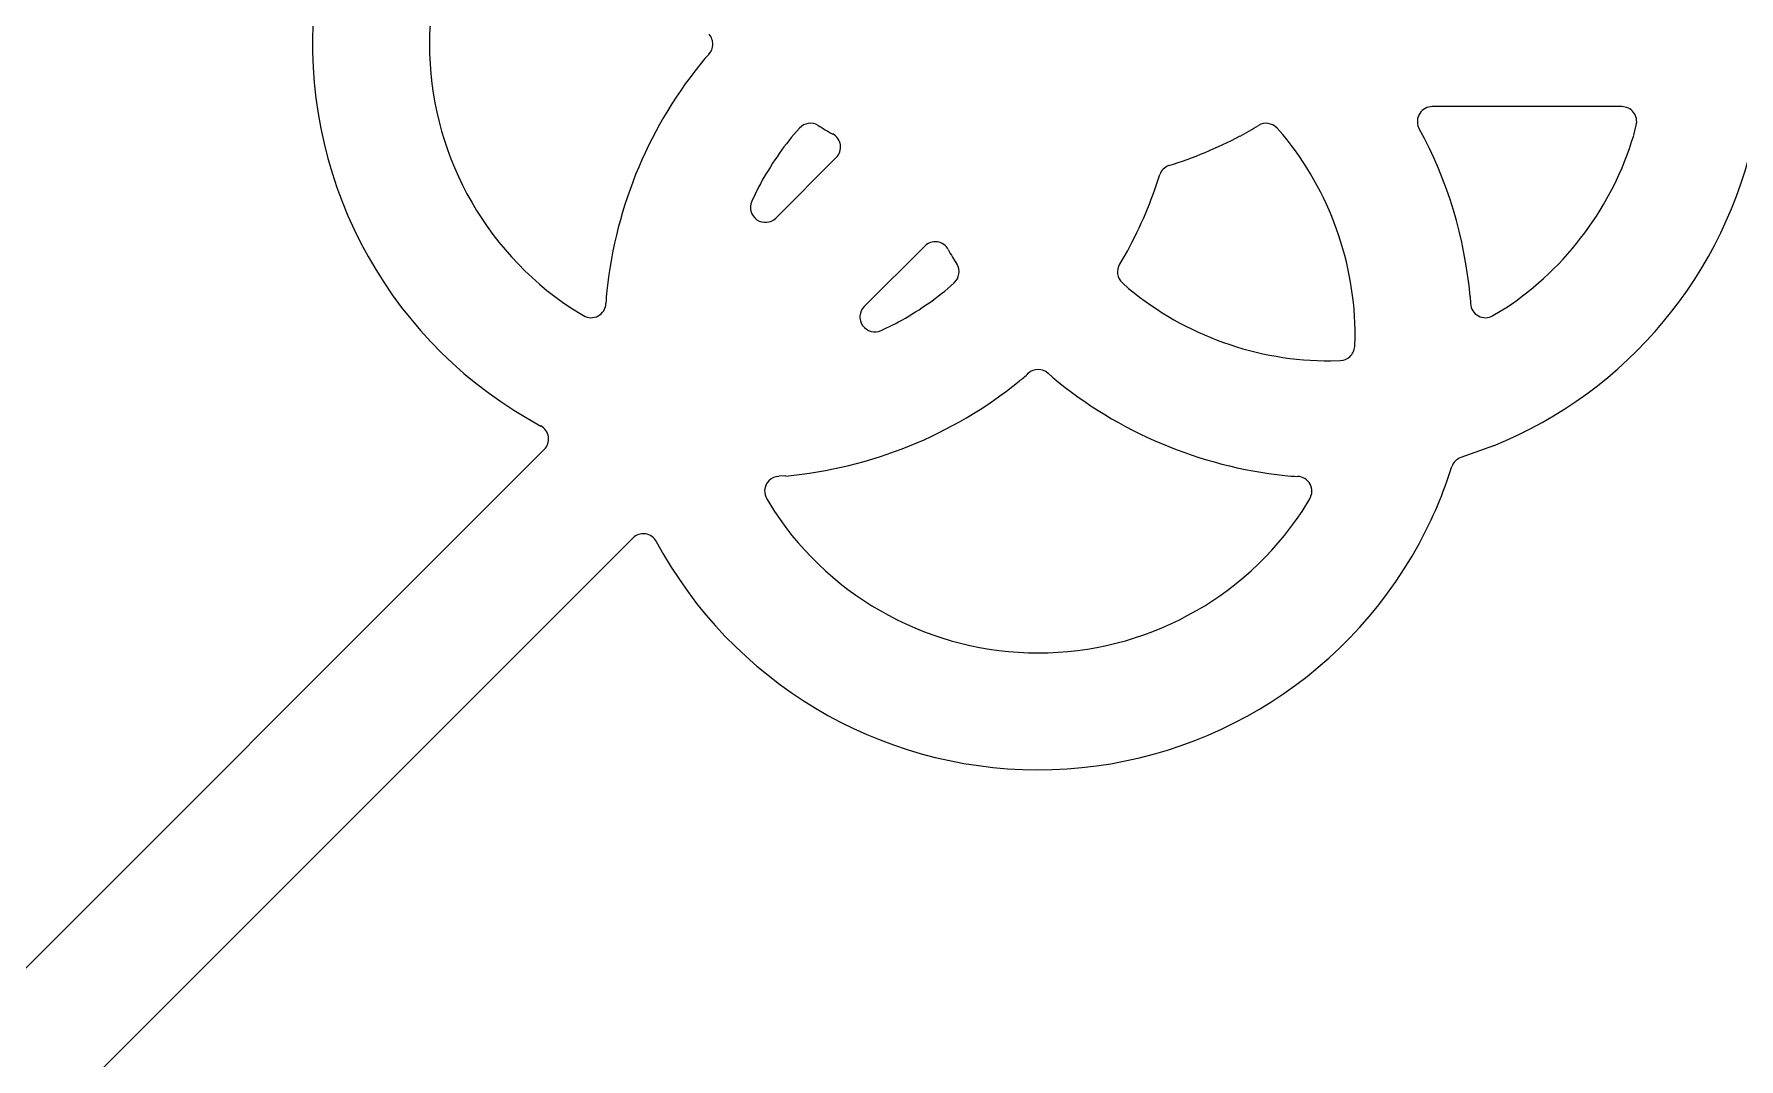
# Model space of a CAD drawing. Header units: millimetres. Extents: x -70 to 70, y -70 to 70.
# Drawn here: x -46.38 to -17.69, y -46.56 to -29.32 of the extents above; entities that cross this region are included whole.
import ezdxf

# ---------------------------------------------------------------- set-up
doc = ezdxf.new("R2010")
doc.units = ezdxf.units.MM
doc.layers.add('CUT_INNER', color=6, linetype='Continuous')
doc.layers.add('CUT_OUTER', color=1, linetype='Continuous')

msp = doc.modelspace()

# ---------------------------------------------------------------- linework, layer by layer
at = {"layer": 'CUT_INNER'}
for points in [[(-35.094, -29.728), (-35.025, -29.652)], [(-19.662, -30.537), (-22.854, -30.537)], [(-33.503, -30.899), (-33.599, -31.005)], [(-25.369, -31.005), (-25.465, -30.899)], [(-23.083, -30.888), (-23.072, -30.91)], [(-19.463, -31.02), (-19.419, -30.848)], [(-33.901, -32.412), (-32.884, -31.395)], [(-34.193, -31.895), (-34.304, -32.128)], [(-31.395, -32.884), (-32.412, -33.901)], [(-27.985, -32.97), (-28.116, -33.189)], [(-31.005, -33.599), (-30.899, -33.503)], [(-28.069, -33.503), (-27.963, -33.599)], [(-22.215, -33.734), (-22.209, -33.851)], [(-37.351, -33.925), (-37.137, -34.053)], [(-21.831, -34.053), (-21.617, -33.925)], [(-32.128, -34.304), (-31.895, -34.193)], [(-24.159, -34.572), (-24.151, -34.41)], [(-24.558, -34.817), (-24.396, -34.809)], [(-29.24, -35.094), (-29.316, -35.025)], [(-47.716, -46.226), (-37.798, -36.309)], [(-21.824, -36.248), (-22.373, -36.444)], [(-33.734, -36.753), (-33.851, -36.759)], [(-34.053, -37.137), (-33.925, -37.351)], [(-25.043, -37.351), (-24.915, -37.137)], [(-36.309, -37.798), (-46.226, -47.716)]]:
    msp.add_lwpolyline(points, dxfattribs=at)
for centre, radius, start, end in [((-34.398, -29.484), 7.3, 112.0974, 241.7125), ((-34.398, -29.484), 5.333, 123.6182, 236.3818), ((-35.211, -29.484), 0.25, 357.1875, 42.1875), ((-35.211, -29.484), 0.25, 317.8125, 357.1875), ((-29.484, -34.398), 7.3, 140.2224, 173.9724), ((-22.854, -30.787), 0.25, 90, 203.8393), ((-19.662, -30.787), 0.25, 345.9375, 90), ((-33.317, -31.067), 0.25, 59.0625, 137.8125), ((-31.566, -28.395), 2.945, 236.5539, 242.1128), ((-27.724, -27.857), 3.572, 297.262, 302.9998), ((-25.651, -31.067), 0.25, 42.1875, 120.9375), ((-29.478, -34.396), 7.294, 5.2133, 28.5523), ((-24.57, -29.484), 7.3, 292.0974, 348.3474), ((-29.484, -34.398), 5.333, 140.4932, 152.0068), ((-33.061, -31.218), 0.25, 315, 61.875), ((-29.411, -24.726), 7.127, 287.3421, 297.7915), ((-29.484, -34.398), 5.333, 359.8682, 39.5068), ((-24.57, -29.484), 5.333, 303.6182, 343.2568), ((-27.203, -31.765), 0.25, 109.6875, 160.3125), ((-34.277, -29.542), 7.166, 331.4198, 342.6335), ((-34.078, -32.235), 0.25, 154.6875, 234.8437), ((-34.078, -32.235), 0.25, 234.8437, 315), ((-31.218, -33.061), 0.25, 28.125, 135), ((-28.146, -31.418), 3.235, 208.1362, 213.1971), ((-31.067, -33.317), 0.25, 312.1875, 30.9375), ((-27.901, -33.317), 0.25, 149.0625, 227.8125), ((-37.009, -33.839), 0.25, 239.0625, 357.1875), ((-34.531, -33.901), 2.229, 173.046, 178.7106), ((-34.398, -29.484), 5.333, 297.9932, 309.5068), ((-24.57, -29.484), 5.333, 230.4932, 270.1318), ((-21.959, -33.839), 0.25, 182.8125, 300.9375), ((-32.235, -34.078), 0.25, 135, 215.1563), ((-32.235, -34.078), 0.25, 215.1563, 295.3125), ((-24.408, -34.56), 0.25, 312.1875, 357.1875), ((-29.484, -35.211), 0.25, 47.8125, 132.1875), ((-24.408, -34.56), 0.25, 272.8125, 312.1875), ((-34.398, -29.484), 7.3, 275.2224, 308.9724), ((-31.086, -33.52), 2.079, 307.9564, 313.6011), ((-24.57, -29.484), 7.3, 230.2224, 263.9724), ((-37.975, -36.132), 0.25, 315, 61.875), ((-29.363, -34.456), 7.166, 331.4198, 342.6335), ((-22.289, -36.679), 0.25, 109.6875, 160.3125), ((-33.839, -37.009), 0.25, 92.8125, 177.1875), ((-33.839, -37.009), 0.25, 177.1875, 210.9375), ((-25.067, -34.531), 2.229, 263.046, 268.7106), ((-25.129, -37.009), 0.25, 329.0625, 87.1875), ((-29.484, -34.398), 5.333, 213.6182, 326.3818), ((-36.132, -37.975), 0.25, 28.125, 135), ((-29.484, -34.398), 7.3, 208.2861, 331.4739)]:
    msp.add_arc(centre, radius, start, end, dxfattribs=at)
at = {"layer": 'CUT_OUTER'}
msp.add_circle((0, 0), 70.2, dxfattribs=at)

doc.saveas('drawing.dxf')
